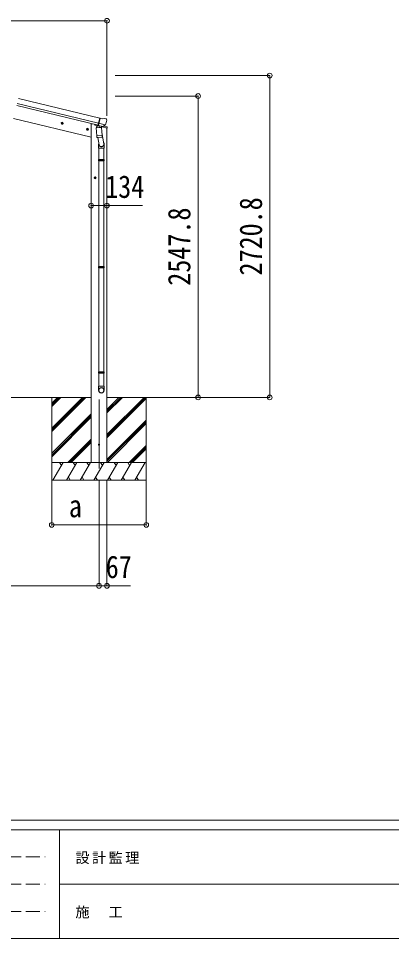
# Model space of a CAD drawing. Units: millimetres at full size, sheet at 1:40. Extents: x -11181 to 11305, y -7804 to 7716.
# Drawn here: x -4883 to -1726, y -7804 to -25 of the extents above; entities that cross this region are included whole.
import ezdxf
from ezdxf.enums import TextEntityAlignment as Align

# ---------------------------------------------------------------- set-up
doc = ezdxf.new("R2010")
doc.units = ezdxf.units.MM
doc.header["$LTSCALE"] = 40
doc.header["$PDMODE"] = 32
doc.header["$PDSIZE"] = 40
doc.linetypes.add('DASHED3', pattern=[4, 3, -1])
for name, color, linetype, lineweight in [('0-0_0', 7, 'Continuous', 9), ('0-1_本体', 4, 'Continuous', 9), ('0-2_部品', 7, 'Continuous', 9), ('0-8_PARTS2', 2, 'Continuous', 9), ('0-A_寸法', 6, 'Continuous', 9), ('F-0_240', 7, 'Continuous', 9)]:
    doc.layers.add(name, color=color, linetype=linetype, lineweight=lineweight)
doc.styles.add('ＭＳ ゴシック', font='')
doc.styles.get('ＭＳ ゴシック').set_extended_font_data('MS Gothic')

msp = doc.modelspace()

# ---------------------------------------------------------------- linework, layer by layer
at = {"layer": '0-0_0'}
for p, q in [((-8800.36, -3228.4), (-4268.34, -3228.4)), ((-4601.34, -3228.4), (-4601.34, -3928.4)), ((-4601.34, -3489.13), (-4340.61, -3228.4)), ((-4601.34, -3503.27), (-4326.47, -3228.4)), ((-4601.34, -3517.41), (-4312.33, -3228.4)), ((-4601.34, -3305.28), (-4524.46, -3228.4)), ((-4601.34, -3291.14), (-4538.6, -3228.4)), ((-4601.34, -3277), (-4552.74, -3228.4)), ((-4134.34, -3228.4), (-3713.18, -3228.4)), ((-4134.34, -3542.63), (-3820.11, -3228.4)), ((-4134.34, -3556.77), (-3805.97, -3228.4)), ((-4134.34, -3358.78), (-4003.96, -3228.4)), ((-4134.34, -3344.64), (-4018.1, -3228.4)), ((-4134.34, -3330.5), (-4032.24, -3228.4)), ((-4134.34, -3570.91), (-3801.34, -3237.91)), ((-3801.34, -3228.4), (-3801.34, -3928.4)), ((-4601.34, -3701.26), (-4268.34, -3368.26)), ((-4601.34, -3715.4), (-4268.34, -3382.4)), ((-4601.34, -3729.54), (-4268.34, -3396.55)), ((-4134.34, -3754.76), (-3801.34, -3421.76)), ((-4134.34, -3768.9), (-3801.34, -3435.9)), ((-4129.7, -3778.4), (-3801.34, -3450.04)), ((-4466.35, -3778.4), (-4268.34, -3580.39)), ((-4452.21, -3778.4), (-4268.34, -3594.53)), ((-4438.06, -3778.4), (-4268.34, -3608.68)), ((-3945.85, -3778.4), (-3801.34, -3633.89)), ((-3931.71, -3778.4), (-3801.34, -3648.03)), ((-3917.56, -3778.4), (-3801.34, -3662.18)), ((-3801.34, -3778.4), (-4601.34, -3778.4)), ((-4591.05, -3928.4), (-4504.45, -3778.4)), ((-4519.45, -3804.38), (-4534.45, -3778.4)), ((-4475.58, -3928.4), (-4388.98, -3778.4)), ((-4403.98, -3804.38), (-4418.98, -3778.4)), ((-4360.11, -3928.4), (-4273.51, -3778.4)), ((-4288.51, -3804.38), (-4303.51, -3778.4)), ((-4268.34, -3778.4), (-4134.34, -3778.4)), ((-4244.64, -3928.4), (-4158.04, -3778.4)), ((-4173.04, -3804.38), (-4188.04, -3778.4)), ((-4129.17, -3928.4), (-4042.57, -3778.4)), ((-4057.57, -3804.38), (-4072.57, -3778.4)), ((-4013.7, -3928.4), (-3927.1, -3778.4)), ((-3957.1, -3778.4), (-3942.1, -3804.38)), ((-3898.23, -3928.4), (-3811.63, -3778.4)), ((-4601.34, -3928.4), (-3801.34, -3928.4)), ((-4460.58, -3902.42), (-4445.58, -3928.4)), ((-4345.11, -3902.42), (-4330.11, -3928.4)), ((-4229.64, -3902.42), (-4214.64, -3928.4)), ((-4114.17, -3902.42), (-4099.17, -3928.4)), ((-3998.7, -3902.42), (-3983.7, -3928.4)), ((-3883.23, -3902.42), (-3868.23, -3928.4))]:
    msp.add_line(p, q, dxfattribs=at)
at = {"layer": '0-1_本体'}
for p, q in [((-4209.28, -926.49), (-4897.2, -761.33)), ((-4205.35, -910.12), (-4893.27, -744.97)), ((-4195.28, -868.15), (-4883.19, -702.99)), ((-4268.34, -1028.52), (-4923.58, -871.21)), ((-4268.34, -915.4), (-4255.47, -915.4)), ((-4268.34, -915.4), (-4268.34, -3778.4)), ((-4206.03, -927.27), (-4209.28, -926.49)), ((-4192.02, -868.93), (-4206.03, -927.27)), ((-4192.02, -868.93), (-4195.28, -868.15)), ((-4134.34, -951.68), (-4134.34, -3778.4))]:
    msp.add_line(p, q, dxfattribs=at)
at = {"layer": '0-2_部品'}
for p, q in [((-4522.82, -908.3), (-4503.37, -912.97)), ((-4515.23, -903.44), (-4520.39, -908.88)), ((-4515.43, -920.36), (-4510.76, -900.91)), ((-4507.93, -905.19), (-4515.23, -903.44)), ((-4510.96, -917.83), (-4505.8, -912.39)), ((-4505.8, -912.39), (-4507.93, -905.19)), ((-4236.43, -919.97), (-4236.43, -923.23)), ((-4214.37, -932.47), (-4232.59, -928.09)), ((-4210.61, -928.15), (-4223.92, -943.46)), ((-4209.67, -928.08), (-4210.61, -928.15)), ((-4206.58, -930.55), (-4208.11, -930.18)), ((-4169.88, -939.36), (-4206.58, -930.55)), ((-4147.95, -924.36), (-4205.46, -910.55)), ((-4200.63, -932.37), (-4199.61, -946.98)), ((-4168.95, -872.74), (-4194.88, -866.51)), ((-4168.95, -872.74), (-4155.69, -870.04)), ((-4164.8, -939.27), (-4148.43, -924.78)), ((-4141.21, -873.23), (-4154.39, -870.06)), ((-4138.12, -875.48), (-4134.26, -881.77)), ((-4133.9, -884.05), (-4134.17, -885.2)), ((-4308.9, -959.66), (-4289.45, -964.33)), ((-4301.31, -954.8), (-4306.47, -960.24)), ((-4301.51, -971.72), (-4296.84, -952.27)), ((-4294.01, -956.55), (-4301.31, -954.8)), ((-4297.04, -969.19), (-4291.88, -963.75)), ((-4291.88, -963.75), (-4294.01, -956.55)), ((-4225.03, -949.91), (-4179.34, -946.72)), ((-4220.35, -1016.75), (-4225.03, -949.91)), ((-4223.92, -943.46), (-4223.48, -949.81)), ((-4172.42, -941.37), (-4198.24, -947.81)), ((-4181.11, -943.54), (-4180.88, -946.83)), ((-4179.34, -946.72), (-4174.66, -1013.56)), ((-4176.4, -988.79), (-4160.48, -1084.96)), ((-4167.51, -939.84), (-4175.03, -938.03)), ((-4131.87, -952.27), (-4174.8, -941.96)), ((-4171.72, -939.59), (-4171.66, -940.33)), ((-4168.35, -939.73), (-4169.88, -939.36)), ((-4161.11, -936), (-4134.17, -942.46)), ((-4131.87, -945.38), (-4131.87, -952.27)), ((-4220.35, -1016.75), (-4174.66, -1013.56)), ((-4220.34, -1016.75), (-4219.45, -1029.45)), ((-4175.65, -1028.16), (-4217.35, -1031.08)), ((-4211.92, -1030.7), (-4201.19, -1094.28)), ((-4204.33, -1087.46), (-4204.33, -1122.12)), ((-4173.81, -1026.02), (-4174.68, -1013.56)), ((-4174.2, -1027.38), (-4174.2, -1027.38)), ((-4158.33, -1122.12), (-4158.33, -1087.77)), ((-4204.33, -1122.12), (-4158.33, -1122.12)), ((-4202.33, -1122.12), (-4202.33, -1216.12)), ((-4160.33, -1122.12), (-4160.33, -1216.12)), ((-4204.33, -1218.12), (-4203.33, -1216.12)), ((-4204.33, -1218.12), (-4158.33, -1218.12)), ((-4204.33, -1218.12), (-4204.33, -1226.12)), ((-4204.33, -1226.12), (-4158.33, -1226.12)), ((-4204.33, -1226.12), (-4203.33, -1228.12)), ((-4203.33, -1216.12), (-4159.33, -1216.12)), ((-4203.33, -1228.12), (-4159.33, -1228.12)), ((-4202.33, -1228.12), (-4202.33, -2122.46)), ((-4160.33, -1228.12), (-4160.33, -2122.46)), ((-4158.33, -1218.12), (-4159.33, -1216.12)), ((-4244.54, -1371.99), (-4224.54, -1371.99)), ((-4238.29, -1365.49), (-4242.05, -1371.99)), ((-4230.79, -1365.49), (-4238.29, -1365.49)), ((-4234.54, -1381.99), (-4234.54, -1361.99)), ((-4227.03, -1371.99), (-4230.79, -1365.49)), ((-4230.79, -1378.49), (-4227.03, -1371.99)), ((-4204.33, -2124.46), (-4203.33, -2122.46)), ((-4204.33, -2124.46), (-4158.33, -2124.46)), ((-4204.33, -2124.46), (-4204.33, -2132.46)), ((-4204.33, -2132.46), (-4158.33, -2132.46)), ((-4204.33, -2132.46), (-4203.33, -2134.46)), ((-4203.33, -2122.46), (-4159.33, -2122.46)), ((-4203.33, -2134.46), (-4159.33, -2134.46)), ((-4202.33, -2134.46), (-4202.33, -3012.5)), ((-4160.33, -2134.46), (-4160.33, -3012.5)), ((-4158.33, -2124.46), (-4159.33, -2122.46)), ((-4204.33, -3014.5), (-4203.33, -3012.5)), ((-4204.33, -3014.5), (-4158.33, -3014.5)), ((-4204.33, -3014.5), (-4204.33, -3022.5)), ((-4204.33, -3022.5), (-4158.33, -3022.5)), ((-4204.33, -3022.5), (-4203.33, -3024.5)), ((-4203.33, -3012.5), (-4159.33, -3012.5)), ((-4203.33, -3024.5), (-4159.33, -3024.5)), ((-4202.33, -3024.5), (-4202.33, -3134.5)), ((-4160.33, -3024.5), (-4160.33, -3134.5)), ((-4158.33, -3014.5), (-4159.33, -3012.5)), ((-4204.33, -3168.64), (-4204.33, -3134.5)), ((-4204.33, -3134.5), (-4158.33, -3134.5)), ((-4158.33, -3168.64), (-4158.33, -3134.5))]:
    msp.add_line(p, q, dxfattribs=at)
for points in [[(-4520.39, -908.88), (-4518.26, -916.08), (-4510.96, -917.83)], [(-4200.31, -931.96), (-4210.04, -929.63), (-4194.88, -866.51)], [(-4200.31, -931.96), (-4200.08, -932.11), (-4175.31, -938.06), (-4175.03, -938.03)], [(-4147.68, -923.78), (-4148.27, -924.63), (-4148.43, -924.78)], [(-4306.47, -960.24), (-4304.34, -967.44), (-4297.04, -969.19)], [(-4158.33, -1218.12), (-4158.33, -1226.12), (-4159.33, -1228.12)], [(-4242.05, -1371.99), (-4238.29, -1378.49), (-4230.79, -1378.49)], [(-4158.33, -2124.46), (-4158.33, -2132.46), (-4159.33, -2134.46)], [(-4158.33, -3014.5), (-4158.33, -3022.5), (-4159.33, -3024.5)]]:
    msp.add_lwpolyline(points, dxfattribs=at)
for centre, radius in [((-4513.1, -910.64), 8.5), ((-4513.1, -910.64), 7.7), ((-4513.1, -910.64), 6.5), ((-4299.17, -961.99), 8.5), ((-4299.17, -961.99), 7.7), ((-4299.17, -961.99), 6.5), ((-4234.54, -1371.99), 8.5), ((-4234.54, -1371.99), 7.7), ((-4234.54, -1371.99), 6.5)]:
    msp.add_circle(centre, radius, dxfattribs=at)
at = {"layer": '0-2_部品', "color": 4}
msp.add_circle((-4201.34, -3628.4), 5, dxfattribs=at)
at = {"layer": '0-2_部品'}
for centre, radius, start, end in [((-4231.43, -923.23), 5, 180, 256.5), ((-4208, -929.7), 0.5, 221.23754, 256.5), ((-4201.23, -932.46), 0.604, 7.79405, 79.40158), ((-4155.1, -872.98), 3, 76.5, 101.5), ((-4330.98, -837.95), 202.4, 334.90875, 346.5), ((-4142.38, -878.09), 5, 31.5, 76.5), ((-4198.59, -946.84), 1.03, 188.03431, 289.96103), ((-4172.66, -940.4), 1, 284, 4), ((-4171.22, -939.56), 0.5, 76.5, 184), ((-4168.23, -939.24), 0.5, 256.5, 291.76246), ((-4134.87, -945.38), 3, 0, 76.5), ((-4217.49, -1029.08), 2, 190.53157, 274), ((-4175.79, -1026.16), 2, 274, 322.59038), ((-4175.75, -1026.19), 1.95, 322.52234, 4.95983), ((-4188.33, -1087.77), 30, 0, 2.54858)]:
    msp.add_arc(centre, radius, start, end, dxfattribs=at)
for centre, major_axis, ratio, start_param, end_param in [((-4136.82, -883.34), (1.57, -2.57), 0.99628, 0.7835347, 1.5707963), ((-4166.82, -936.91), (0.73, -2.92), 0.997631, 5.8041905, 5.8929484), ((-4166.85, -936.79), (-2.63, 3.16), 0.650902, 2.1145521, 2.1873627), ((-4166.79, -937.01), (0.73, -2.92), 0.997631, 5.965759, 6.7621801), ((-4181.33, -1087.46), (-23, 0), 0.996195, 6.0000678, 10.0103449), ((-4181.33, -1087.46), (-21, 0), 0.996195, 0.3319459, 3.3482706), ((-4181.33, -3166.89), (23, 0), 0.996195, 6.2831853, 9.424778), ((-4181.33, -3168.64), (23, 0), 0.996195, 6.2831853, 9.424778), ((-4181.33, -3168.64), (0, -23.43), 0.981806, 4.712389, 7.8539816)]:
    msp.add_ellipse(centre, major_axis=major_axis, ratio=ratio, start_param=start_param, end_param=end_param, dxfattribs=at)
msp.add_ellipse((-4181.33, -3168.64), major_axis=(-21, 0), ratio=0.996195, dxfattribs=at)
at = {"layer": '0-8_PARTS2', "color": 6}
msp.add_line((-8934.86, -44.52), (-4133.84, -44.52), dxfattribs=at)
at = {"layer": '0-8_PARTS2'}
msp.add_line((-4201.34, -3829.34), (-4201.34, -3245.39), dxfattribs=at)
at = {"layer": '0-A_寸法'}
for p, q in [((-4133.84, -44.52), (-4133.84, -846.85)), ((-2757.26, -507.56), (-4063.69, -507.56)), ((-2757.26, -3228.4), (-2757.26, -507.56)), ((-3363.24, -680.56), (-4063.69, -680.56)), ((-3363.24, -3228.4), (-3363.24, -680.56)), ((-4268.34, -1607.15), (-4134.34, -1607.15)), ((-4134.34, -1607.15), (-3834.34, -1607.15)), ((-3363.24, -3228.4), (-3757.48, -3228.4)), ((-2757.26, -3228.4), (-3363.24, -3228.4)), ((-4601.34, -4306.3), (-4601.34, -3931.89)), ((-4201.34, -4821.29), (-4201.34, -3931.89)), ((-4134.34, -4821.29), (-4134.34, -3931.89)), ((-3801.34, -4306.3), (-3801.34, -3931.89)), ((-3801.34, -4306.3), (-4601.34, -4306.3)), ((-8867.36, -4821.29), (-4201.34, -4821.29)), ((-4201.34, -4821.29), (-4134.34, -4821.29)), ((-4134.34, -4821.29), (-3934.34, -4821.29))]:
    msp.add_line(p, q, dxfattribs=at)
for p in [(-4133.84, -44.52), (-2757.26, -507.56), (-3363.24, -680.56), (-4268.34, -1607.15), (-4134.34, -1607.15), (-3363.24, -3228.4), (-2757.26, -3228.4), (-4601.34, -4306.3), (-3801.34, -4306.3), (-4201.34, -4821.29), (-4134.34, -4821.29)]:
    msp.add_point(p, dxfattribs=at)
at = {"layer": 'F-0_240', "color": 5}
for p, q in [((-11180.61, -6803.54), (10739.39, -6803.54)), ((-11180.61, -6883.54), (7183.72, -6883.54)), ((-4536.28, -6883.54), (-4536.28, -7803.54)), ((-4536.28, -7343.54), (3663.72, -7343.54)), ((-11180.61, -7803.54), (10739.39, -7803.54))]:
    msp.add_line(p, q, dxfattribs=at)
at = {"layer": 'F-0_240', "color": 4, "linetype": 'DASHED3'}
for p, q in [((-11060.61, -7113.54), (-4656.28, -7113.54)), ((-11060.61, -7343.54), (-4656.28, -7343.54)), ((-11060.61, -7573.54), (-4656.28, -7573.54))]:
    msp.add_line(p, q, dxfattribs=at)

# ---------------------------------------------------------------- texts
at = {"layer": '0-A_寸法', "color": 7, "style": 'ＭＳ ゴシック', "width": 0.85}
for s, p in [('134', (-4149.34, -1599.15)), ('a', (-4456.34, -4298.3)), ('67', (-4144.34, -4813.29))]:
    msp.add_text(s, height=190.6, dxfattribs=at).set_placement(p, align=Align.BOTTOM_LEFT)
for s, p in [('2720.8', (-2765.26, -2197.98)), ('2547.8', (-3371.24, -2284.48))]:
    msp.add_text(s, height=190.6, rotation=90, dxfattribs=at).set_placement(p, align=Align.BOTTOM_LEFT)
at = {"layer": 'F-0_240', "char_height": 87.98, "attachment_point": 7, "style": 'ＭＳ ゴシック'}
for s, insert in [('\\T1.17;設計監理', (-4401.18, -7173.54)), ('\\T1.17;施\u3000工', (-4401.18, -7633.54))]:
    msp.add_mtext(s, dxfattribs=dict(at, insert=insert))

doc.saveas('drawing.dxf')
